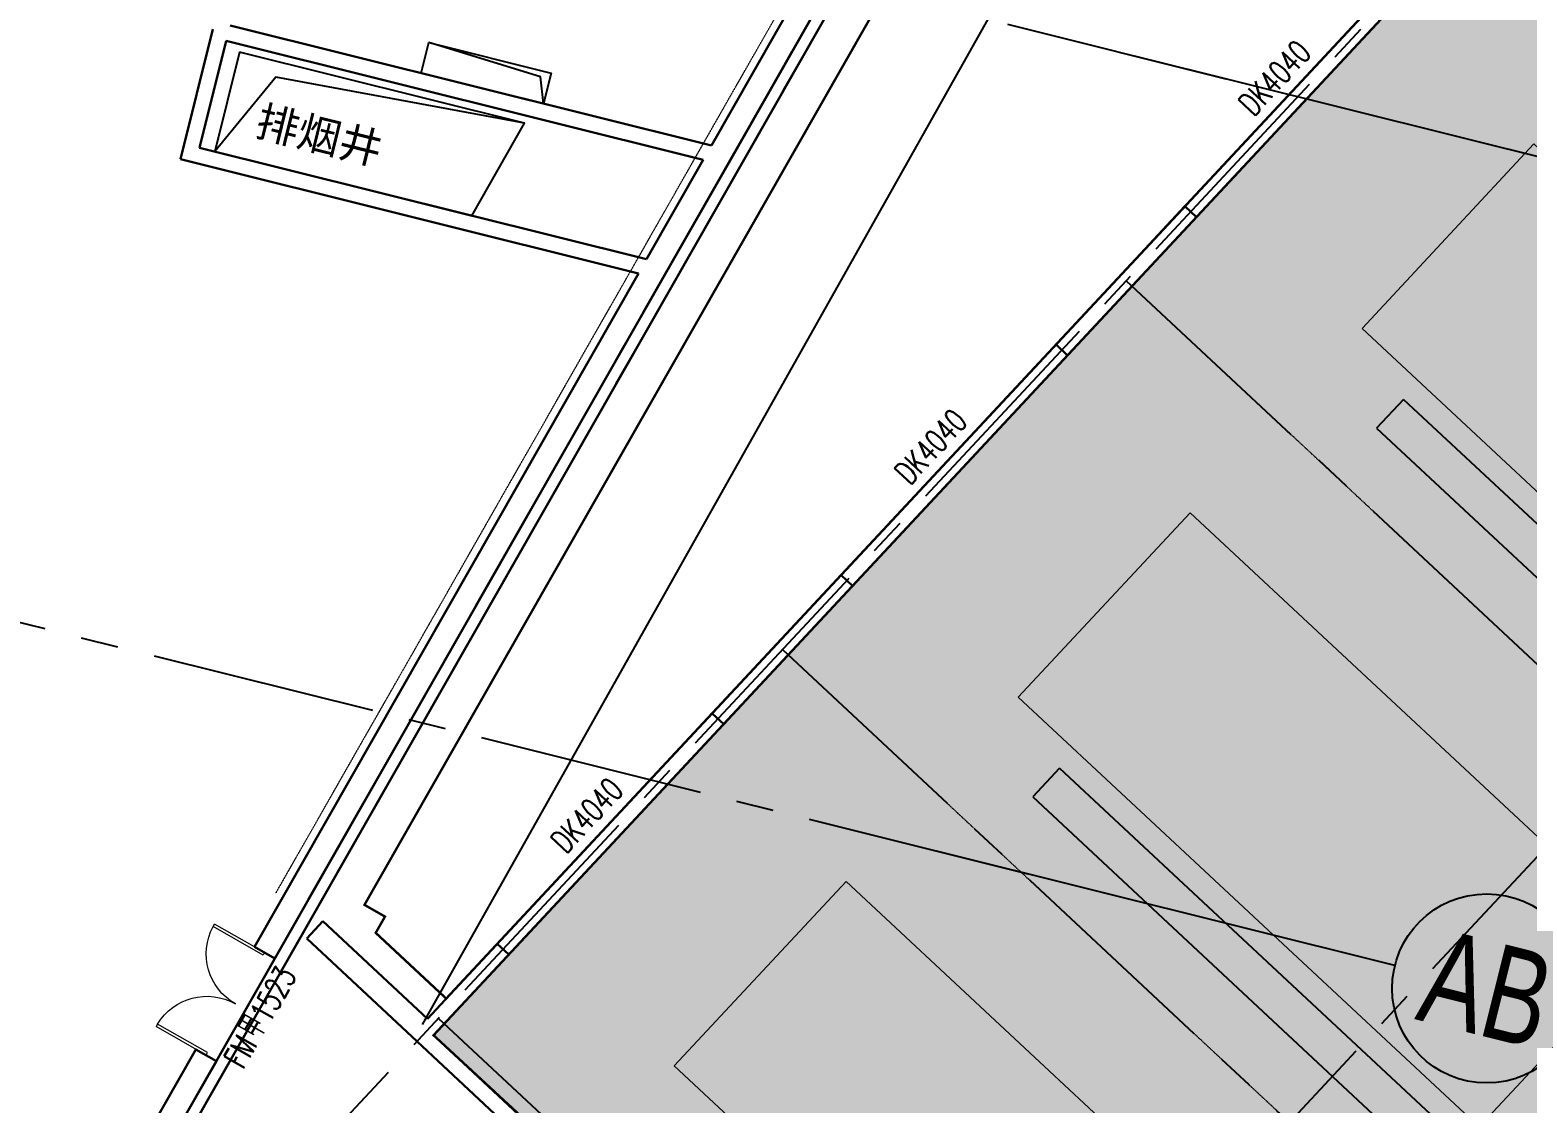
# Model space of a CAD drawing. Extents: x 138868 to 1251000, y -188972 to 132579.
# Drawn here: x 484702 to 503706, y 55570 to 69191 of the extents above; entities that cross this region are included whole.
import ezdxf
from ezdxf.enums import TextEntityAlignment as Align

# ---------------------------------------------------------------- set-up
doc = ezdxf.new("R2010")
doc.units = 0
doc.linetypes.add('CENTER2', pattern=[28.575000000000003, 19.05, -3.175, 3.175, -3.175])
doc.linetypes.add('DASHDOT', pattern=[1, 0.5, -0.25, 0, -0.25])
doc.layers.get('0').update_dxf_attribs({"color": 8})
doc.layers.get('Defpoints').update_dxf_attribs({"color": 8})
for name, color, linetype in [('#幕墙线-平面', 8, 'Continuous'), ('#标注', 8, 'Continuous'), ('#轴线', 8, 'CENTER2'), ('A-FLOR', 8, 'Continuous'), ('A-FLOR-PIPE', 8, 'Continuous'), ('A-FLOR-UNDR', 8, 'Continuous'), ('A-Hole', 8, 'Continuous'), ('CURTWALL', 8, 'Continuous'), ('WINDOW_TEXT', 8, 'Continuous'), ('建-填充', 8, 'Continuous'), ('数据中心轮廓线', 8, 'Continuous')]:
    doc.layers.add(name, color=color, linetype=linetype)
for name, color, linetype, lineweight in [('DOOR_FIRE', 8, 'Continuous', 13), ('DOOR_FIRE_TEXT', 8, 'Continuous', 9), ('DOTE', 8, 'DASHDOT', 5), ('E', 8, 'Continuous', 9), ('PUB_TEXT', 8, 'Continuous', 5), ('WALL', 8, 'Continuous', 30), ('WINDOW', 8, 'Continuous', 13)]:
    doc.layers.add(name, color=color, linetype=linetype, lineweight=lineweight)
doc.styles.add('_TCH_WINDOW', font='SIMPLEX', dxfattribs={"height": 3.5, "bigfont": 'GBCBIG'})
doc.styles.add('JHZX', font='jrs.shx', dxfattribs={"width": 0.6, "bigfont": 'jhz.shx'})
doc.styles.get("Standard").update_dxf_attribs({"font": 'arial.ttf'})
doc.dimstyles.new('JZBZ-300', dxfattribs={"dimscale": 300, "dimtxt": 3, "dimasz": 1.5, "dimexe": 1, "dimexo": 1, "dimgap": 0.5, "dimtad": 1, "dimdec": 0, "dimdsep": 46, "dimtxsty": 'JHZX', "dimblk1": 'ARCHTICK', "dimblk2": 'ARCHTICK', "dimsah": 1, "dimcen": 0, "dimclrd": 1, "dimclre": 1, "dimclrt": 2, "dimadec": 1, "dimazin": 2, "dimtfac": 1, "dimtdec": 0, "dimtix": 1, "dimtmove": 0, "dimatfit": 3, "dimfxl": 1, "dimtolj": 1, "dimlwd": -1, "dimlwe": -1, "dimarcsym": 1})

# ---------------------------------------------------------------- blocks, each defined once
blk = doc.blocks.new('Hole-3F')
at = {"layer": 'A-Hole'}
for points in [[(45918.6298700911, 85377.34999299707), (44366.15670804959, 85764.42502595653), (44462.92546628951, 86152.54331646702), (46015.39862833102, 85765.46828350757)], [(42061.90012948401, 86029.75662792), (41747.40150466771, 84768.3722237834), (45009.0818055647, 83955.1503523273), (45678.13944209064, 85128.13325730732)]]:
    blk.add_lwpolyline(points, close=True, dxfattribs=at)
for points in [[(45918.6298700911, 85377.34999299707), (45882.76089453255, 85719.18133531726), (44462.92546628951, 86152.54331646702)], [(45678.13944209064, 85128.13325730732), (42520.48548845248, 85712.76835304924), (41747.40150466771, 84768.3722237834)]]:
    blk.add_lwpolyline(points, dxfattribs=at)
blk = doc.blocks.new('$DorLib2D$00000002')
for p, q in [((-0.5, -5.684341886080802e-17), (-0.5000000000000007, 0.4875)), ((-0.4750000000000007, 0.4875), (-0.5000000000000007, 0.4875)), ((-0.475, -2.842170943040401e-17), (-0.4750000000000007, 0.4875)), ((0.475, -2.842170943040401e-17), (0.4750000000000007, 0.4875)), ((0.4750000000000007, 0.4875), (0.5000000000000007, 0.4875)), ((0.5, -5.684341886080802e-17), (0.5000000000000007, 0.4875)), ((-0.5, -5.684341886080802e-17), (-0.475, -2.842170943040401e-17)), ((0.5, -5.684341886080802e-17), (0.475, -2.842170943040401e-17))]:
    blk.add_line(p, q)
for centre, start, end in [((-0.4875, -4.263256414560601e-17), 0, 88.53071641864632), ((0.4875, -4.263256414560601e-17), 91.4692835813537, 180)]:
    blk.add_arc(centre, 0.4875, start, end)
blk = doc.blocks.new('$WINLIB2D$00000007')
for points in [[(-0.5, 0.5), (0.5, 0.5)], [(-0.5, 0.5), (-0.5000000000000071, -0.5)], [(0.4999999999999929, 0.4999999999999716), (0.4999999999999929, -0.4999999999999858)], [(-0.5, -0.5), (0.5, -0.5)]]:
    blk.add_lwpolyline(points)
blk = doc.blocks.new('A$C3439122e')
at = {"layer": 'A-FLOR-PIPE'}
h = blk.add_hatch(dxfattribs=at)
h.set_pattern_fill('TRIANG', color=256, scale=100)
h.set_pattern_definition([(59.99999999999999, (-1181910.985724345, -339208.7318265453), (-142.8749487907025, 247.4667295657016), [142.875, -142.875]), (120, (-1181910.985724345, -339208.7318265453), (-285.7499487907025, 2.956570173129336e-05), [142.8749999999997, -142.8749999999997]), (0, (-1181982.423224345, -339084.9983265453), (142.875, 247.4667), [142.875, -142.875])])
h.paths.add_polyline_path([(59467.98263868247, -54823.39538001904), (63832.77214308246, -50142.73168965493), (68197.56164748175, -45462.06799929158), (72732.85074189701, -40598.5658835232), (65574.51483196928, -33923.30965591042), (65233.5156519392, -34288.98650672095), (72026.17471105396, -40623.24355430389), (68002.38438668963, -44938.23039385345), (61200.79320318042, -38595.64753098), (60859.79402315035, -38961.32438179053), (67368.8437260089, -45031.10790064017), (63345.05340163992, -49346.09474019479), (56836.00545721268, -43276.30933565676), (56495.00627718261, -43641.98618646729), (62784.64811112126, -49507.17208298744), (58760.85778675345, -53822.15892254101), (52471.21536972956, -47956.97365129954), (52130.21618969948, -48322.65050211007), (58200.45249623479, -53983.23626533372), (54176.66217186837, -58298.2231048859), (53847.55300613819, -57991.32384285802), (52604.25171338348, -56831.92663075594), (49336.24372825352, -60336.43613811984), (49701.92057906324, -60677.43531815108), (52628.92938416754, -57538.60266160022), (53323.71540070674, -58186.50110365695), (51250.09659632156, -60410.18502599903), (50888.83238754445, -61591.82700926543), (51366.98476552661, -61738.01286162413), (51694.49931099964, -60666.76105295069), (53416.5929074937, -58820.04176433652), (54001.67586879432, -59365.6404523885), (52988.11983662518, -60452.5462271435), (53205.8067567239, -62225.46391737851), (53702.07983254525, -62164.52924567979), (53512.80721650296, -60623.02749120555), (54314.06428402313, -59763.78448331112), (54595.37136901915, -62054.84683662729), (55091.64444484096, -61993.9121649338), (54822.84275096818, -59804.69804929319)])
at = {"layer": '建-填充'}
h = blk.add_hatch(dxfattribs=at)
h.set_pattern_fill('沙地', color=256, scale=200)
h.set_pattern_definition([(0, (-1181710.985699825, -154283.7316489075), (200, 200), [0, -400])])
edge = h.paths.add_edge_path()
edge.add_line((44264.69798567565, -59103.43286835089), (48266.32525153691, -54812.21299926017))
edge.add_line((48266.32525153691, -54812.21299926017), (44523.69097783347, -51347.67304066414))
edge.add_line((44523.69097783347, -51347.67304066414), (66313.54072309821, -27980.91971989545))
edge.add_line((66313.54072309821, -27980.91971989545), (79185.36582184955, -39984.09081060796))
edge.add_line((79185.36582184955, -39984.09081060796), (58912.80344257713, -61723.75263596927))
edge.add_line((58912.80344257713, -61723.75263596927), (58808.55792305549, -61835.54226755656))
edge.add_line((58808.55792305549, -61835.54226755656), (58446.05711136223, -62181.77931700854))
edge.add_arc((53501.54349562711, -56677.93794575692), 7398.681283586337, 232.9704462693647, 311.93573204465036, ccw=False)
edge.add_arc((-526.4667691022987, -125647.1216782036), 80214.15685845095, 51.82979080310744, 56.05514285847271)
at = {"layer": 'A-FLOR', "const_width": 30}
for points in [[(0.0001053516753017902, -9200.000027113681), (8338.038803889882, -9200.000027109927), (10643.69356377493, 47.47612316458253, -0.07306202569708124), (46130.03269806784, -8293.052981370129), (46276.46055944543, -7705.762906818942, -0.01373538365093752), (52378.48213015939, -10306.74602009892), (52194.41681782412, -11044.99166534003), (52977.55279659713, -11240.24939488241, -0.02055181457892012), (62130.51705207117, -15973.60807775072), (39289.87241336866, -56017.52094456281, 0.1225758784918273), (2417.716211580439, -45636.86450726863), (2374.091408918845, -46886.1154057177, 0.01521230573499682), (-2374.091644346248, -46886.11540647015), (-2417.716446967563, -45636.86450920891, 0.09374846757360586), (-31201.51388379536, -51996.25840924781, -0.3897332440628863)], [(39420.09675493813, -56091.96295806232), (62260.76720566791, -16048.00483794784, -0.04206968640058781), (79602.84271592158, -28005.48308347305, -0.432715250183415), (80317.40366860759, -38770.12920271528), (58912.80344129214, -61723.75263734722, -0.3894389915593957), (48935.02420941973, -62499.25167602033, 0.03627906498872922), (39420.09675493813, -56091.96295806232, -3.758195818353387)]]:
    blk.add_lwpolyline(points, format="xyb", dxfattribs=at)
blk.add_lwpolyline([(43646.74352302845, -49692.69837789032), (43907.32366119861, -49841.35231210233), (43789.56998828263, -50047.7964774307), (44684.31965313014, -50882.16403821732), (66105.02236342686, -27911.27260821119), (60242.07579609426, -26449.47584980144), (57540.11223531328, -31186.5222470778), (54617.20079523092, -30457.75854337589), (43646.74352302845, -49692.69837789032)], dxfattribs=at)
blk.add_lwpolyline([(44264.69798567565, -59103.43286835089), (48266.32525153691, -54812.21299926017), (44523.69097783347, -51347.67304066414), (66313.54072309821, -27980.91971989545), (79185.36582184955, -39984.09081060796), (58912.80344257713, -61723.75263596927), (58808.55792305549, -61835.54226755656), (58446.05711136223, -62181.77931700854, -0.3588657009795392), (49045.8586969641, -62584.49004584494, 0.01843866554881832), (44264.69798567565, -59103.43286835089)], format="xyb", close=True, dxfattribs=at)
at = {"layer": 'A-FLOR-PIPE'}
for p, q in [((56836.00428645499, -43276.31059113971), (56495.00510642491, -43641.98744195024)), ((56836.00545721338, -43276.30933565728), (63345.05340163992, -49346.09474019479)), ((56495.00627718214, -43641.98618646676), (62784.64811112126, -49507.17208298744)), ((52471.21536972956, -47956.97365129954), (52130.21618969948, -48322.65050211007)), ((52471.21595281363, -47956.97302602045), (58760.85778675345, -53822.15892254107)), ((52130.21677278238, -48322.64987682994), (58200.45249623479, -53983.23626533378))]:
    blk.add_line(p, q, dxfattribs=at)
at = {"layer": 'A-FLOR-UNDR'}
for p, q in [((43212.41844960977, -49444.98537742451), (54113.25677353842, -30332.11121876689)), ((43646.74352302845, -49692.69837789032), (54617.20079523092, -30457.75854337591)), ((41533.79495558748, -52083.50593833503), (43981.11299367808, -47792.90066756459))]:
    blk.add_line(p, q, dxfattribs=at)
at = {"layer": 'A-Hole'}
blk.add_lwpolyline([(61855.29983116128, -32468.54207810095), (55115.19955941173, -32127.84403499636), (44377.42018924793, -51211.27332366815)], dxfattribs=at)
at = {"layer": 'CURTWALL'}
blk.add_lwpolyline([(51393.72681195242, -10536.1731364771), (53078.11674158555, -10956.13871363946, -0.06303357858463961), (79793.28024238511, -27773.67800728888, -0.4327152502716935), (80536.80988242012, -38974.72869710112), (59132.89397594612, -61927.61838720297, -0.3893999561661842), (48749.89812219166, -62735.32007088349, 0.1653686751817664), (749.9998694721144, -45903.56016021414, 0.1645435660436387)], format="xyb", dxfattribs=at)
at = {"layer": 'DOTE'}
for p, q in [((42521.88414928806, -49543.8684404784), (58001.59383295546, -22405.04834229191)), ((53316.53428847226, -41771.87508361886), (66700.30702810525, -54252.44507276342)), ((48951.74478407251, -46452.53877398191), (62335.51752370549, -58933.10876312625)), ((44586.95527967322, -51133.2024643452), (57970.72801930574, -63613.77245348931))]:
    blk.add_line(p, q, dxfattribs=at)
at = {"layer": 'E', "elevation": -8.837400808417605e-10}
for points in [[(58491.64614634984, -40034.57284228079), (56309.25139415008, -42374.90468746232), (62160.08100710344, -47830.89156796195), (64342.47575930343, -45490.55972278066)], [(54126.85664195009, -44715.23653264384), (51944.46188975032, -47055.56837782537), (57795.29150270368, -52511.55525832501), (59977.68625490367, -50171.22341314371)], [(49762.0671375501, -49395.90022300667), (47579.67238535034, -51736.2320681882), (53430.50199830369, -57192.21894868783), (55612.89675050369, -54851.88710350654)]]:
    blk.add_lwpolyline(points, close=True, dxfattribs=at)
at = {"layer": 'WALL'}
for p, q in [((48049.91475623567, -40054.03225709869), (49619.6235395174, -37302.03980074341)), ((48286.89166834787, -40244.06705101757), (49959.53239639499, -37311.61568500352)), ((41940.41887314175, -38530.76385018724), (48049.91475623567, -40054.03225709869)), ((41310.90031582117, -40228.91177836979), (41722.16595217958, -38579.41540540326)), ((41553.34384017228, -40083.23701223104), (41892.03449401236, -38724.82299544271)), ((41892.03449401236, -38724.82299544271), (47946.98281147704, -40234.49116675576)), ((41553.34384017228, -40083.23701223104), (47226.45919813775, -41497.70353433247)), ((41310.90031582117, -40228.91177836979), (47123.52725337283, -41678.16244398283)), ((47226.45919813775, -41497.70353433247), (47946.98281147704, -40234.49116675576)), ((47463.43611024716, -41687.73832824599), (48286.89166834787, -40244.06705101758)), ((54061.79695465183, -40826.05080109513), (52425.00089050177, -42581.29968498152)), ((54208.06769497506, -40962.45047310702), (54061.79695465183, -40826.05080109513)), ((52571.27163082501, -42717.6993569933), (54208.06769497506, -40962.45047310702)), ((47123.52725337283, -41678.16244398283), (42249.26771333208, -50223.64911474483)), ((42509.85716767889, -50372.28671524909), (47463.43611024716, -41687.73832824598)), ((52425.00089050177, -42581.29968498152), (52571.27163082501, -42717.6993569933)), ((49697.00745026465, -45506.71449144479), (48060.21138611459, -47261.96337533118)), ((49843.27819058765, -45643.1141634566), (49697.00745026465, -45506.71449144479)), ((48206.48212643759, -47398.36304734286), (49843.27819058765, -45643.1141634566)), ((48060.21138611459, -47261.96337533118), (48206.48212643759, -47398.36304734286)), ((43119.27813600749, -49901.30413241222), (42914.67862798925, -50120.71024289851)), ((43119.27813600749, -49901.30413241222), (44445.6200735094, -51138.13799849698)), ((42914.67862798925, -50120.71024289851), (44314.15593564953, -51425.74394499198)), ((42249.26771333208, -50223.64911474483), (42509.85716767889, -50372.28671524909)), ((45332.21794586442, -50187.37818180844), (44445.6200735094, -51138.13799849698)), ((44523.69097782299, -51347.67304067446), (45478.48868618766, -50323.77785382011)), ((45478.48868618766, -50323.77785382011), (45332.21794586442, -50187.37818180844)), ((44314.15593564953, -51425.74394499198), (47970.92444376438, -54835.73574530448)), ((44523.69097782299, -51347.67304067446), (48253.59485610086, -54825.86467699301)), ((41506.07971081836, -51526.5963864646), (39177.64045227668, -55608.78496999957)), ((39289.87240286078, -56017.52096298581), (41766.66916516516, -51675.23398696889)), ((41766.66916516516, -51675.23398696889), (41506.07971081836, -51526.5963864646))]:
    blk.add_line(p, q, dxfattribs=at)
at = {"layer": '数据中心轮廓线'}
blk.add_lwpolyline([(51545.86360804667, -9925.985775350418, -0.06666786033998971), (79983.71766559687, -27541.87294297741, -0.4327152502716894), (80756.2159929059, -39179.32820511988), (59352.3000864319, -62132.21789522172, -0.3893999561661833), (48564.77192657767, -62971.38847558323, 0.1588485052991888), (2746.590260505443, -46247.94186582555, 0.1588485052991888)], format="xyb", dxfattribs=at)
at = {"layer": 'A-Hole'}
blk.add_blockref('Hole-3F', (-2.328306436538696e-10, -124899.9997902369), dxfattribs=at)
at = {"layer": 'DOOR_FIRE', "xscale": -1500, "yscale": 1500, "zscale": 300, "rotation": 60.30000000566098}
blk.add_blockref('$DorLib2D$00000002', (42007.96843924676, -50949.44155085784), dxfattribs=at)
at = {"layer": 'WINDOW'}
ref = blk.add_blockref('$WINLIB2D$00000007', (55498.92904494959, -39431.54323385093), dxfattribs=dict(at, xscale=4000.000000000001, yscale=200, zscale=4000.000000000001, rotation=47.00000000000453))
ref.add_attrib('A', 'DK4040', (54934.32113857311, -39698.08777083905), dxfattribs={"layer": 'WINDOW_TEXT', "height": 297.5, "rotation": 47.00000000000453, "style": '_TCH_WINDOW', "width": 0.7058823529411765})
ref = blk.add_blockref('$WINLIB2D$00000007', (51134.13954054983, -44112.2069242141), dxfattribs=dict(at, xscale=4000.000000000001, yscale=200, zscale=4000.000000000001, rotation=47.00000000000453))
ref.add_attrib('A', 'DK4040', (50569.5316341687, -44378.75146119791), dxfattribs={"layer": 'WINDOW_TEXT', "height": 297.5, "rotation": 47.00000000000453, "style": '_TCH_WINDOW', "width": 0.7058823529411765})
ref = blk.add_blockref('$WINLIB2D$00000007', (46769.35003615031, -48792.87061457708), dxfattribs=dict(at, xscale=4000.000000000001, yscale=200, zscale=4000.000000000001, rotation=47.00000000000453))
ref.add_attrib('A', 'DK4040', (46204.74212977337, -49059.41515156516), dxfattribs={"layer": 'WINDOW_TEXT', "height": 297.5, "rotation": 47.00000000000453, "style": '_TCH_WINDOW', "width": 0.7058823529411765})
at = {"layer": 'DOOR_FIRE_TEXT', "style": '_TCH_WINDOW', "width": 0.7058823529411765}
for s, p in [('1523', (42438.05019146414, -51214.4738320599)), ('FM', (42108.20121843088, -51792.76064244931))]:
    blk.add_text(s, height=297.5, rotation=60.30000000566098, dxfattribs=at).set_placement(p)
at = {"layer": 'DOOR_FIRE_TEXT', "style": '_TCH_WINDOW'}
blk.add_text('甲', height=337.5886524822695, rotation=60.30000000566098, dxfattribs=at).set_placement((42316.29385913652, -51427.93540636472))
at = {"layer": 'PUB_TEXT'}
blk.add_text('排烟井', height=396.5189873417721, rotation=346.1255508720446, dxfattribs=at).set_placement((42239.97368939989, -39920.94524345729))
blk = doc.blocks.new('*U3167')
blk.add_line((20, 4.898587196589413e-16), (0, 0))
blk.add_circle((24, 0), 4)
at = {"style": 'JHZX', "width": 0.75}
blk.add_attdef('AXES', text='', height=4, dxfattribs=at).set_placement((23.99999999999997, 0), align=Align.MIDDLE_CENTER)
blk = doc.blocks.new('_ARCHTICK')
at = {"color": 0, "linetype": 'ByBlock', "const_width": 0.15}
blk.add_lwpolyline([(-0.5, -0.5), (0.5, 0.5)], dxfattribs=at)
blk = doc.blocks.new('*D3293')
at = {"layer": '#标注', "ltscale": 300, "transparency": 16777216}
for p, q in [((383190.8966844762, 99692.36909648817), (381993.7441984382, 101943.8854600348)), ((535530.367628997, 79636.49725693116), (537269.4634487191, 81501.44919732264))]:
    blk.add_line(p, q, dxfattribs=at)
blk.add_arc((445301.9844985291, -17121.59754685307), 134550.0001244254, 46.99999999366509, 117.9999999999996, dxfattribs=at)
at = {"layer": 'Defpoints', "color": 0, "ltscale": 300, "transparency": 16777216}
for p in [(489846.5674255016, 109840.927102529), (383331.7381533119, 99427.48481863044), (535325.7681209538, 79417.09114646801), (445301.9844985291, -17121.59754685307)]:
    blk.add_point(p, dxfattribs=at)
at = {"layer": '#标注', "ltscale": 300, "transparency": 16777216, "xscale": 450, "yscale": 450, "zscale": 450}
for p, rotation in [((382134.5856672741, 101679.0011821771), 207.9999999999996), ((537064.8639406761, 81282.04308685953), 316.9999999936651)]:
    blk.add_blockref('_ARCHTICK', p, dxfattribs=dict(at, rotation=rotation))
at = {"layer": '#标注', "ltscale": 300, "transparency": 16777216, "insert": (462942.5994007178, 116872.175590203), "char_height": 900, "attachment_point": 5, "rotation": 352.49999999683234, "style": 'JHZX'}
blk.add_mtext('\\A1;71°', dxfattribs=at)
blk = doc.blocks.new('*D3294')
at = {"layer": '#标注', "ltscale": 300, "transparency": 16777216}
for p, q in [((510851.1665590461, 97798.35182484548), (511520.035764112, 98971.00437009765)), ((535530.3676289967, 79636.49725693112), (536451.0654165472, 80623.8247554703))]:
    blk.add_line(p, q, dxfattribs=at)
blk.add_arc((445301.984498529, -17121.59754685318), 133350.0001244257, 46.99999999366511, 60.29999991711376, dxfattribs=at)
at = {"layer": 'Defpoints', "color": 0, "ltscale": 300, "transparency": 16777216}
for p in [(510702.5289581394, 97537.76237072906), (528435.6845109705, 87142.54036943006), (535325.7681209538, 79417.09114646804), (445301.984498529, -17121.59754685318)]:
    blk.add_point(p, dxfattribs=at)
at = {"layer": '#标注', "ltscale": 300, "transparency": 16777216, "xscale": 450, "yscale": 450, "zscale": 450}
for p, rotation in [((511371.3981632052, 98710.41491598124), 150.2999999171138), ((536246.4659085042, 80404.41864500722), 316.9999999936651)]:
    blk.add_blockref('_ARCHTICK', p, dxfattribs=dict(at, rotation=rotation))
at = {"layer": '#标注', "ltscale": 300, "transparency": 16777216, "insert": (524696.327467761, 90763.252352554), "char_height": 900, "attachment_point": 5, "rotation": 323.64999995538943, "style": 'JHZX'}
blk.add_mtext('\\A1;13.3°', dxfattribs=at)
blk = doc.blocks.new('*D3295')
at = {"layer": '#标注', "ltscale": 300, "transparency": 16777216}
for p, q in [((477308.2513159873, 111248.5271582599), (477634.8458755282, 112558.426390663)), ((510851.1665590463, 97798.35182484551), (511520.0357641121, 98971.00437009765))]:
    blk.add_line(p, q, dxfattribs=at)
blk.add_arc((445301.984498529, -17121.59754685307), 133350.0001244257, 60.2999999171137, 75.999999999999, dxfattribs=at)
at = {"layer": 'Defpoints', "color": 0, "ltscale": 300, "transparency": 16777216}
for p in [(477235.6747473073, 110957.4384403771), (500530.7245299214, 104253.8893017244), (510702.5289581395, 97537.76237072909), (445301.984498529, -17121.59754685307)]:
    blk.add_point(p, dxfattribs=at)
at = {"layer": '#标注', "ltscale": 300, "transparency": 16777216, "xscale": 450, "yscale": 450, "zscale": 450}
for p, rotation in [((477562.2693068482, 112267.3376727802), 165.999999999999), ((511371.3981632055, 98710.41491598124), 330.2999999171137)]:
    blk.add_blockref('_ARCHTICK', p, dxfattribs=dict(at, rotation=rotation))
at = {"layer": '#标注', "ltscale": 300, "transparency": 16777216, "insert": (495155.2211414628, 107205.6212330959), "char_height": 900, "attachment_point": 5, "rotation": 338.14999995855635, "style": 'JHZX'}
blk.add_mtext('\\A1;15.7°', dxfattribs=at)

msp = doc.modelspace()

# ---------------------------------------------------------------- linework, layer by layer
at = {"layer": '#幕墙线-平面', "ltscale": 500}
msp.add_lwpolyline([(525285.7021367808, 80236.52938204206, 0.2860734634963688), (393144.3737756733, 97576.1950834025, 0.4324632496480859), (389392.3873621265, 86538.0230444704), (404125.2731387534, 58829.49485344271, 0.3897332674103929), (414336.5475836082, 55230.53932774201, -0.2739152575343032), (493866.7564053242, 44807.01384322898, 0.3893999561442285), (504654.2845651058, 45646.18442381354), (526058.200471929, 68599.07411428978, 0.4327152502695922)], format="xyb", close=True, dxfattribs=at)
at = {"layer": '#幕墙线-平面'}
msp.add_lwpolyline([(525095.2647135865, 80004.72431771614, 0.2860734634963688), (393268.5585628634, 97303.10510074015, 0.432463249648085), (389657.2716399259, 86678.86451341579), (404390.1574166112, 58970.33632227842, 0.3897332674103919), (414218.5090697547, 55506.34162876074, -0.2739152575343032), (494051.8826010367, 45043.08224785159, 0.3893999561442295), (504434.8784545306, 45850.78393173631), (525838.7943614433, 68803.67362230847, 0.4327152502695888), (525095.2647205151, 80004.72431202413)], format="xyb", dxfattribs=at)
at = {"layer": '#轴线', "ltscale": 150}
for p, q in [((479745.3693168014, 43264.08391604212), (510702.5291539582, 97537.76253941789)), ((479875.7442229379, 43189.90568447707), (510832.8238810163, 97463.44373896456)), ((484381.609263249, 50739.31081747235), (518074.1798687966, 86870.1692951644)), ((499888.0857070799, 68568.18176166201), (449305.791863248, 81179.76406497252)), ((490817.5218374978, 44737.72524892306), (524510.0924430455, 80868.58372661471)), ((497372.0980471603, 58477.10642612516), (446789.8042032996, 71088.68872944138)), ((498618.5189391847, 66006.5272813965), (513757.5405612399, 51889.16122946714)), ((494253.729434785, 61325.86359103344), (509392.7510563226, 47208.49753958709)), ((489888.9399303857, 56645.19990067015), (505027.9615514048, 42527.83384970686))]:
    msp.add_line(p, q, dxfattribs=at)
msp.add_arc((445301.9845705391, -17121.59760285966), 79799.99999986478, 44.8455156965567, 120.0000000000624, dxfattribs=at)

# ---------------------------------------------------------------- block references
at = {"layer": '#幕墙线-平面', "ltscale": 300}
msp.add_blockref('A$C3439122e', (445301.9845202093, 107778.4023969982), dxfattribs=at)
at = {"layer": '#标注', "xscale": 300, "yscale": 300, "rotation": 345.9999999999856}
for p, values in [((498723.7308355768, 68858.48803637683), {'AXES': 'AC'}), ((496207.7431756288, 58767.41270084569), {'AXES': 'AB'})]:
    msp.add_blockref('*U3167', p, dxfattribs=at).add_auto_attribs(values)

# ---------------------------------------------------------------- dimensions: what is measured, and where the dimension line sits
at = {"layer": '#标注', "ltscale": 300}
for base, center, p1, p2, picture, middle in [((489846.5674255016, 109840.927102529), (445301.984498529, -17121.59754685307), (535325.7681209538, 79417.09114646801), (383331.7381533119, 99427.48481863044), '*D3293', (462942.5994007178, 116872.1755902031)), ((500530.7245299214, 104253.8893017244), (445301.984498529, -17121.59754685307), (510702.5289581395, 97537.76237072906), (477235.6747473073, 110957.4384403771), '*D3295', (495155.2211414629, 107205.6212330958)), ((528435.6845109705, 87142.54036943006), (445301.984498529, -17121.59754685318), (535325.7681209538, 79417.09114646801), (510702.5289581395, 97537.76237072906), '*D3294', (524696.327467761, 90763.25235255397))]:
    dim = msp.add_angular_dim_3p(base=base, center=center, p1=p1, p2=p2, dimstyle='JZBZ-300', override={"dimclrd": 256, "dimclre": 256, "dimclrt": 256}, dxfattribs=at)
    dim.commit()
    dim.dimension.update_dxf_attribs({"geometry": picture, "text_midpoint": middle})

doc.saveas('drawing.dxf')
